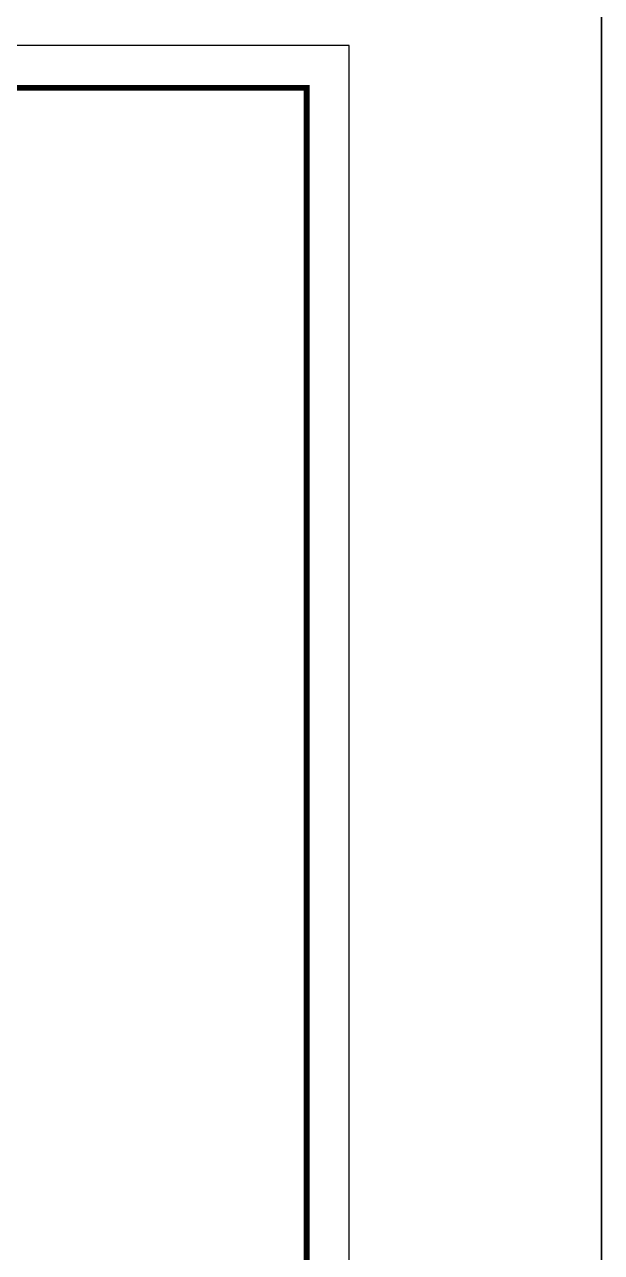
# Model space of a CAD drawing. Header units: millimetres. Extents: x -6808 to 215771, y -89660 to -16303.
# Drawn here: x 111782.3 to 112001.6, y -47410 to -46942.9 of the extents above; entities that cross this region are included whole.
import ezdxf

# ---------------------------------------------------------------- set-up
doc = ezdxf.new("R2010")
doc.units = ezdxf.units.MM
doc.layers.add('FORMAT', color=7, linetype='Continuous')
doc.layers.add('wall', color=7, linetype='Continuous', lineweight=35)

msp = doc.modelspace()

# ---------------------------------------------------------------- linework, layer by layer
at = {"layer": 'FORMAT', "color": 0}
msp.add_lwpolyline([(111141.806, -46950.923), (111141.806, -48035.573), (111905.644, -48035.573), (111905.644, -46950.923)], close=True, dxfattribs=at)
msp.add_lwpolyline([(111141.806, -46950.923), (111141.806, -48035.573), (111905.644, -48035.573), (111905.644, -46950.923)], close=True, dxfattribs=at)
at = {"layer": 'FORMAT', "color": 0, "const_width": 2.24}
msp.add_lwpolyline([(111157.883, -46967), (111157.883, -48019.496), (111889.567, -48019.496), (111889.567, -46967)], close=True, dxfattribs=at)
msp.add_lwpolyline([(111157.883, -46967), (111157.883, -48019.496), (111889.567, -48019.496), (111889.567, -46967)], close=True, dxfattribs=at)
at = {"layer": 'wall'}
msp.add_lwpolyline([(93155.422, -46609.38), (112001.612, -46609.38), (112001.612, -48747.451), (93155.422, -48747.451)], close=True, dxfattribs=at)

doc.saveas('drawing.dxf')
